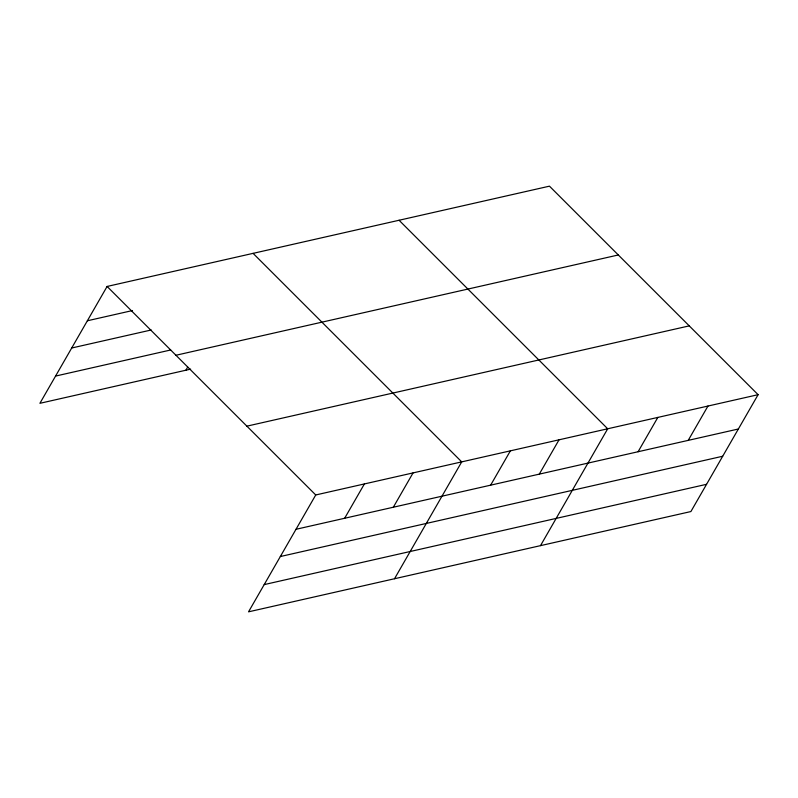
<?xml version="1.0" encoding="UTF-8"?>
<svg xmlns="http://www.w3.org/2000/svg" width="798" height="798" viewBox="0 0 798 798"><rect width="100%" height="100%" fill="white"/><g stroke="black" fill="none" stroke-linecap="round" stroke-linejoin="round"><path stroke-width="1.2" d="M758.1 394.681L315.739 494.969L248.537 611.837L690.898 511.548L758.1 394.681L549.463 186.163L107.102 286.452L39.9 403.319L190.622 369.145M185.884 370.222L187.69 367.08M344.656 518.261L364.397 483.937M393.324 507.229L413.055 472.905M394.511 578.75L461.713 461.872L253.086 253.355M490.64 485.164L510.381 450.84M539.298 474.132L559.039 439.818M540.495 545.652L607.697 428.785L399.06 220.258M638.091 451.738L657.831 417.414M688.225 440.366L707.966 406.052M87.361 320.776L132.468 310.552M71.7 348.008L151.221 329.983M55.561 376.077L170.682 349.983M175.949 355.26L618.31 254.971M246.891 426.162L689.253 325.873M295.998 529.293L738.359 429.005M280.337 556.535L722.699 456.247M264.198 584.605L706.559 484.306M107.102 286.452L315.739 494.969"/></g></svg>
